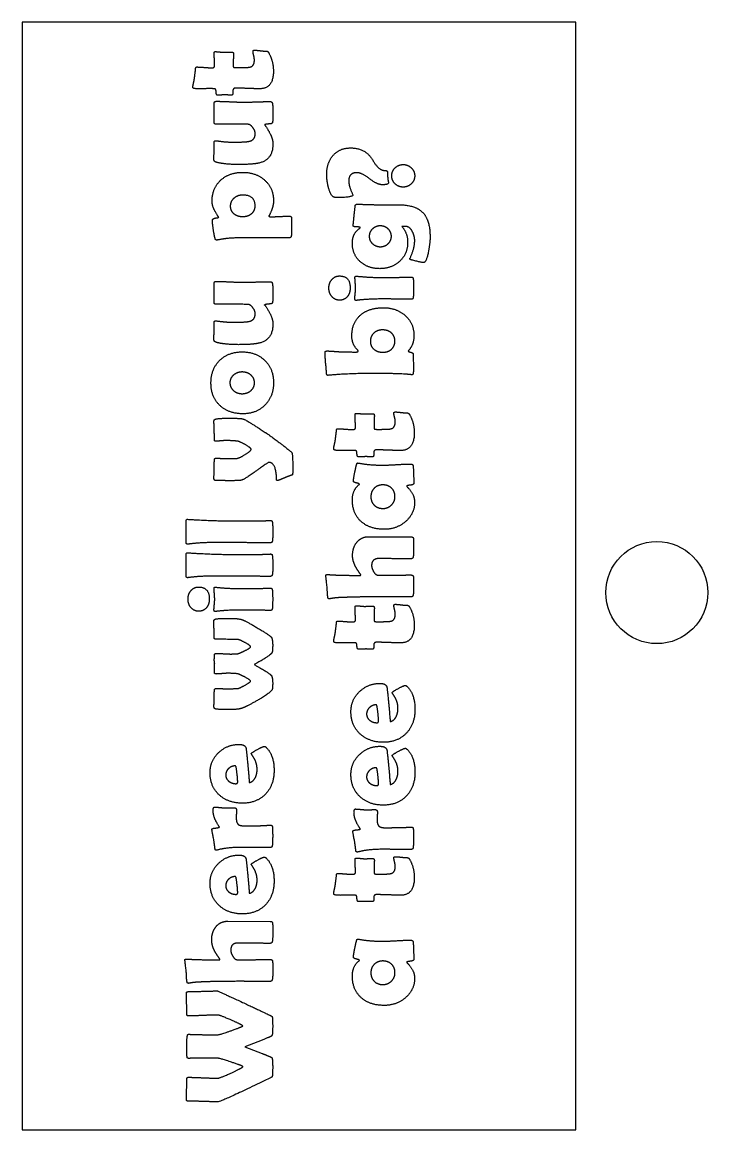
# Model space of a CAD drawing. Header units: millimetres. Extents: x 10 to 778, y 22 to 238.
# Drawn here: x 415 to 438.52, y 72 to 110 of the extents above; entities that cross this region are included whole.
import ezdxf

# ---------------------------------------------------------------- set-up
doc = ezdxf.new("R2010")
doc.units = ezdxf.units.MM
doc.layers.get('0').update_dxf_attribs({"linetype": 'CONTINUOUS'})

msp = doc.modelspace()

# ---------------------------------------------------------------- linework, layer by layer
for p, q in [((422.243, 108.63), (422.243, 108.472)), ((424.24, 103.275), (424.242, 102.847)), ((428.165, 102.989), (428.025, 102.989)), ((424.154, 102.596), (422.535, 102.601)), ((425.506, 97.885), (425.483, 97.883)), ((427.076, 96.22), (427.076, 96.062)), ((420.629, 92.146), (420.629, 92.896)), ((420.673, 92.945), (420.711, 92.943)), ((426.891, 92.348), (428.342, 92.343)), ((420.629, 90.996), (420.629, 91.746)), ((420.673, 91.795), (420.711, 91.793)), ((427.211, 91.027), (427.73, 91.027)), ((427.076, 89.621), (427.076, 89.463)), ((421.594, 88.011), (421.594, 88.065)), ((421.594, 87.996), (421.594, 88.011)), ((421.596, 87.92), (421.594, 88.006)), ((427.076, 80.964), (427.076, 80.806)), ((422.058, 79.158), (423.509, 79.153)), ((422.378, 77.837), (422.897, 77.837)), ((421.577, 75.258), (421.684, 75.258)), ((423.229, 75.081), (422.645, 74.852)), ((422.645, 74.852), (423.235, 74.619))]:
    msp.add_line(p, q)
msp.add_lwpolyline([(434, 72), (434, 110), (415, 110), (415, 72)], close=True)
msp.add_circle((436.775, 90.43), 1.75)
for points in [[(421.589, 108.943), (421.589, 108.989), (421.621, 108.989)], [(421.596, 108.718), (421.589, 108.868), (421.589, 108.943)], [(421.602, 108.495), (421.602, 108.569), (421.596, 108.718)], [(421.621, 108.989), (421.669, 108.989), (421.766, 108.979)], [(421.766, 108.979), (421.863, 108.968), (421.911, 108.968)], [(421.911, 108.968), (421.961, 108.968), (422.058, 108.971)], [(422.058, 108.971), (422.155, 108.973), (422.205, 108.973)], [(422.205, 108.973), (422.249, 108.973), (422.249, 108.912)], [(422.246, 108.771), (422.243, 108.672), (422.243, 108.63)], [(422.249, 108.912), (422.249, 108.87), (422.246, 108.771)], [(422.878, 108.483), (422.968, 108.54), (422.968, 108.706)], [(422.92, 108.994), (422.92, 109.038), (422.966, 109.038)], [(422.944, 108.856), (422.92, 108.954), (422.92, 108.994)], [(422.968, 108.706), (422.968, 108.758), (422.944, 108.856)], [(422.966, 109.038), (423.029, 109.038), (423.158, 109.022)], [(423.158, 109.022), (423.286, 109.006), (423.346, 109.006)], [(423.346, 109.006), (423.406, 109.006), (423.423, 108.994)], [(423.423, 108.994), (423.439, 108.981), (423.471, 108.924)], [(423.471, 108.924), (423.62, 108.653), (423.62, 108.323)], [(420.912, 108.085), (420.927, 108.193), (420.952, 108.409)], [(420.952, 108.409), (420.957, 108.462), (420.988, 108.462)], [(420.988, 108.462), (421.072, 108.462), (421.242, 108.448)], [(421.242, 108.448), (421.413, 108.434), (421.499, 108.434)], [(421.499, 108.434), (421.602, 108.434), (421.602, 108.495)], [(422.243, 108.472), (422.243, 108.441), (422.336, 108.441)], [(422.336, 108.441), (422.386, 108.441), (422.485, 108.441)], [(422.485, 108.441), (422.586, 108.443), (422.634, 108.443)], [(422.634, 108.443), (422.811, 108.443), (422.878, 108.483)], [(423.62, 108.323), (423.62, 107.715), (423.156, 107.715)], [(420.881, 107.919), (420.908, 108.039), (420.912, 108.085)], [(420.856, 107.758), (420.856, 107.814), (420.881, 107.919)], [(421.1, 107.711), (420.856, 107.711), (420.856, 107.758)], [(421.358, 107.72), (421.087, 107.711), (421.1, 107.711)], [(421.61, 107.711), (421.53, 107.724), (421.358, 107.72)], [(421.652, 107.629), (421.65, 107.705), (421.61, 107.711)], [(421.699, 107.495), (421.657, 107.495), (421.652, 107.629)], [(422.231, 107.575), (422.231, 107.495), (422.174, 107.495)], [(422.321, 107.737), (422.228, 107.737), (422.228, 107.629)], [(422.228, 107.629), (422.228, 107.621), (422.228, 107.602)], [(422.228, 107.602), (422.231, 107.583), (422.231, 107.575)], [(422.738, 107.726), (422.46, 107.737), (422.321, 107.737)], [(423.156, 107.715), (423.017, 107.715), (422.738, 107.726)], [(421.587, 106.897), (421.589, 107.104), (421.589, 107.207)], [(421.589, 107.207), (421.589, 107.27), (421.621, 107.28)], [(421.621, 107.28), (421.638, 107.285), (421.671, 107.285)], [(421.671, 107.285), (421.827, 107.285), (422.138, 107.27)], [(421.833, 107.5), (421.743, 107.495), (421.699, 107.495)], [(421.968, 107.505), (421.924, 107.505), (421.833, 107.5)], [(422.071, 107.5), (422.001, 107.505), (421.968, 107.505)], [(422.174, 107.495), (422.14, 107.495), (422.071, 107.5)], [(422.138, 107.27), (422.449, 107.255), (422.605, 107.255)], [(422.605, 107.255), (422.756, 107.255), (423.059, 107.266)], [(423.059, 107.266), (423.362, 107.276), (423.511, 107.276)], [(423.511, 107.276), (423.568, 107.276), (423.582, 107.224)], [(423.582, 107.224), (423.603, 107.144), (423.603, 106.885)], [(421.585, 106.587), (421.585, 106.69), (421.587, 106.897)], [(423.603, 106.885), (423.603, 106.656), (423.591, 106.566)], [(421.606, 106.511), (421.585, 106.523), (421.585, 106.587)], [(421.688, 106.5), (421.619, 106.5), (421.606, 106.511)], [(422.744, 106.496), (422.666, 106.5), (421.688, 106.5)], [(422.914, 106.384), (422.832, 106.492), (422.744, 106.496)], [(423.414, 106.502), (423.317, 106.492), (423.317, 106.473)], [(423.317, 106.473), (423.317, 106.502), (423.46, 106.261)], [(423.54, 106.515), (423.477, 106.509), (423.414, 106.502)], [(423.591, 106.566), (423.584, 106.526), (423.54, 106.515)], [(422.765, 105.907), (422.996, 105.945), (422.996, 106.183)], [(422.996, 106.183), (422.996, 106.275), (422.914, 106.384)], [(423.46, 106.261), (423.603, 106.019), (423.603, 105.821)], [(421.583, 105.573), (421.585, 105.771), (421.585, 105.868)], [(421.585, 105.868), (421.585, 105.933), (421.64, 105.933)], [(421.64, 105.933), (421.655, 105.933), (421.684, 105.929)], [(421.684, 105.929), (421.97, 105.884), (422.264, 105.884)], [(422.264, 105.884), (422.63, 105.884), (422.765, 105.907)], [(423.603, 105.821), (423.603, 105.264), (423.101, 105.161)], [(425.662, 105.42), (425.886, 105.685), (426.263, 105.685)], [(426.263, 105.685), (426.786, 105.685), (427.03, 105.262)], [(421.581, 105.279), (421.581, 105.376), (421.583, 105.573)], [(421.667, 105.193), (421.581, 105.216), (421.581, 105.279)], [(425.449, 104.789), (425.449, 105.17), (425.662, 105.42)], [(427.03, 105.262), (427.211, 104.945), (427.396, 104.917)], [(422.424, 105.115), (421.945, 105.115), (421.667, 105.193)], [(423.101, 105.161), (422.868, 105.115), (422.424, 105.115)], [(427.396, 104.917), (427.444, 104.911), (427.493, 104.907)], [(427.493, 104.907), (427.537, 104.892), (427.537, 104.831)], [(427.68, 104.728), (427.68, 104.89), (427.794, 105.002)], [(427.794, 105.002), (427.909, 105.115), (428.071, 105.115)], [(428.071, 105.115), (428.233, 105.115), (428.35, 105.002)], [(428.35, 105.002), (428.468, 104.89), (428.468, 104.728)], [(421.516, 103.854), (421.516, 104.31), (421.816, 104.583)], [(421.816, 104.583), (422.107, 104.848), (422.571, 104.848)], [(422.571, 104.848), (423.021, 104.848), (423.317, 104.583)], [(423.317, 104.583), (423.624, 104.31), (423.624, 103.866)], [(425.506, 104.339), (425.449, 104.573), (425.449, 104.789)], [(426.477, 104.835), (426.206, 104.835), (426.206, 104.547)], [(426.206, 104.547), (426.206, 104.364), (426.349, 104.072)], [(426.92, 104.628), (426.656, 104.835), (426.477, 104.835)], [(427.362, 104.421), (427.184, 104.421), (426.92, 104.628)], [(427.537, 104.831), (427.537, 104.619), (427.562, 104.526)], [(427.562, 104.526), (427.568, 104.507), (427.568, 104.497)], [(427.794, 104.454), (427.68, 104.566), (427.68, 104.728)], [(428.468, 104.728), (428.468, 104.566), (428.35, 104.454)], [(425.725, 103.988), (425.584, 104.018), (425.506, 104.339)], [(427.568, 104.497), (427.568, 104.421), (427.362, 104.421)], [(428.071, 104.341), (427.909, 104.341), (427.794, 104.454)], [(428.35, 104.454), (428.233, 104.341), (428.071, 104.341)], [(421.63, 103.489), (421.516, 103.69), (421.516, 103.854)], [(422.273, 103.965), (422.14, 103.854), (422.14, 103.69)], [(422.567, 104.068), (422.399, 104.068), (422.273, 103.965)], [(422.992, 103.698), (422.992, 104.068), (422.567, 104.068)], [(423.624, 103.866), (423.624, 103.704), (423.545, 103.519)], [(425.813, 103.982), (425.754, 103.982), (425.725, 103.988)], [(426.349, 104.072), (426.349, 103.982), (425.813, 103.982)], [(426.431, 103.717), (426.444, 103.753), (426.486, 103.753)], [(426.486, 103.753), (426.631, 103.753), (426.919, 103.743)], [(426.919, 103.743), (427.207, 103.734), (427.352, 103.734)], [(421.745, 103.309), (421.745, 103.288), (421.63, 103.489)], [(422.14, 103.69), (422.14, 103.521), (422.273, 103.42)], [(422.273, 103.42), (422.392, 103.332), (422.567, 103.332)], [(422.567, 103.332), (422.746, 103.332), (422.863, 103.425)], [(422.863, 103.425), (422.992, 103.523), (422.992, 103.698)], [(423.545, 103.519), (423.465, 103.334), (423.465, 103.351)], [(426.357, 103.011), (426.357, 103.044), (426.392, 103.374)], [(426.392, 103.374), (426.427, 103.704), (426.431, 103.717)], [(427.352, 103.734), (427.438, 103.734), (427.61, 103.736)], [(427.61, 103.736), (427.783, 103.738), (427.869, 103.738)], [(427.869, 103.738), (428.468, 103.738), (428.729, 103.486)], [(428.729, 103.486), (428.996, 103.225), (428.996, 102.619)], [(421.528, 103.187), (421.528, 103.269), (421.637, 103.281)], [(421.564, 102.861), (421.528, 103.086), (421.528, 103.187)], [(421.637, 103.281), (421.745, 103.292), (421.745, 103.309)], [(423.465, 103.351), (423.465, 103.324), (423.528, 103.324)], [(423.528, 103.324), (423.635, 103.324), (423.85, 103.334)], [(423.85, 103.334), (424.066, 103.345), (424.173, 103.345)], [(424.173, 103.345), (424.24, 103.345), (424.24, 103.275)], [(426.526, 102.973), (426.357, 102.973), (426.357, 103.011)], [(427.287, 103.011), (427.133, 103.011), (427.021, 102.909)], [(427.554, 102.909), (427.44, 103.011), (427.287, 103.011)], [(428.025, 102.989), (428.226, 102.775), (428.226, 102.439)], [(428.392, 102.809), (428.302, 102.989), (428.165, 102.989)], [(421.631, 102.548), (421.6, 102.63), (421.564, 102.861)], [(422.535, 102.601), (422.046, 102.601), (421.709, 102.527)], [(424.232, 102.659), (424.217, 102.596), (424.154, 102.596)], [(424.242, 102.847), (424.242, 102.701), (424.232, 102.659)], [(426.328, 102.422), (426.328, 102.739), (426.555, 102.908)], [(426.601, 102.954), (426.601, 102.973), (426.526, 102.973)], [(426.555, 102.908), (426.601, 102.941), (426.601, 102.954)], [(427.021, 102.909), (426.908, 102.807), (426.908, 102.653)], [(426.908, 102.653), (426.908, 102.5), (427.023, 102.398)], [(427.667, 102.653), (427.667, 102.807), (427.554, 102.909)], [(427.556, 102.4), (427.667, 102.504), (427.667, 102.653)], [(428.468, 102.508), (428.468, 102.659), (428.392, 102.809)], [(428.996, 102.619), (428.996, 102.443), (428.939, 102.138)], [(421.673, 102.523), (421.642, 102.523), (421.631, 102.548)], [(421.709, 102.527), (421.688, 102.523), (421.673, 102.523)], [(426.603, 101.779), (426.328, 102.025), (426.328, 102.422)], [(427.023, 102.398), (427.137, 102.296), (427.291, 102.296)], [(427.291, 102.296), (427.444, 102.296), (427.556, 102.4)], [(428.226, 102.439), (428.226, 102.043), (427.943, 101.789)], [(428.308, 101.909), (428.468, 102.233), (428.468, 102.508)], [(428.3, 101.886), (428.302, 101.896), (428.308, 101.909)], [(428.359, 101.84), (428.3, 101.854), (428.3, 101.886)], [(428.939, 102.138), (428.868, 101.749), (428.771, 101.749)], [(427.27, 101.543), (426.868, 101.543), (426.603, 101.779)], [(427.943, 101.789), (427.669, 101.543), (427.27, 101.543)], [(428.771, 101.749), (428.731, 101.749), (428.359, 101.84)], [(421.589, 101.028), (421.589, 101.091), (421.621, 101.102)], [(421.621, 101.102), (421.638, 101.106), (421.671, 101.106)], [(421.671, 101.106), (421.827, 101.106), (422.138, 101.091)], [(422.138, 101.091), (422.449, 101.076), (422.605, 101.076)], [(422.605, 101.076), (422.756, 101.076), (423.059, 101.087)], [(423.059, 101.087), (423.362, 101.097), (423.511, 101.097)], [(423.511, 101.097), (423.568, 101.097), (423.582, 101.045)], [(425.523, 100.881), (425.523, 101.045), (425.622, 101.165)], [(425.622, 101.165), (425.727, 101.293), (425.889, 101.293)], [(425.889, 101.293), (426.254, 101.293), (426.254, 100.881)], [(426.418, 101.238), (426.418, 101.289), (426.46, 101.289)], [(426.429, 101.055), (426.418, 101.177), (426.418, 101.238)], [(426.46, 101.289), (426.469, 101.289), (426.5, 101.285)], [(426.5, 101.285), (426.91, 101.238), (427.451, 101.238)], [(427.451, 101.238), (427.604, 101.238), (427.908, 101.245)], [(427.908, 101.245), (428.212, 101.251), (428.363, 101.251)], [(428.363, 101.251), (428.407, 101.251), (428.416, 101.198)], [(428.416, 101.198), (428.428, 101.127), (428.428, 100.877)], [(421.585, 100.408), (421.585, 100.511), (421.587, 100.718)], [(421.587, 100.718), (421.589, 100.925), (421.589, 101.028)], [(423.582, 101.045), (423.603, 100.965), (423.603, 100.706)], [(423.603, 100.706), (423.603, 100.477), (423.591, 100.387)], [(425.619, 100.593), (425.523, 100.713), (425.523, 100.881)], [(426.254, 100.881), (426.254, 100.704), (426.162, 100.589)], [(426.427, 100.691), (426.439, 100.811), (426.439, 100.872)], [(426.439, 100.872), (426.439, 100.933), (426.429, 101.055)], [(428.428, 100.877), (428.428, 100.624), (428.416, 100.553)], [(421.606, 100.332), (421.585, 100.345), (421.585, 100.408)], [(421.688, 100.322), (421.619, 100.322), (421.606, 100.332)], [(422.744, 100.317), (422.666, 100.322), (421.688, 100.322)], [(423.414, 100.324), (423.317, 100.313), (423.317, 100.294)], [(423.54, 100.336), (423.477, 100.33), (423.414, 100.324)], [(423.591, 100.387), (423.584, 100.347), (423.54, 100.336)], [(425.889, 100.463), (425.725, 100.463), (425.619, 100.593)], [(426.162, 100.589), (426.061, 100.463), (425.889, 100.463)], [(426.414, 100.511), (426.414, 100.57), (426.427, 100.691)], [(426.456, 100.454), (426.414, 100.454), (426.414, 100.511)], [(426.5, 100.458), (426.467, 100.454), (426.456, 100.454)], [(427.451, 100.505), (426.854, 100.505), (426.5, 100.458)], [(427.889, 100.498), (427.598, 100.505), (427.451, 100.505)], [(428.325, 100.492), (428.18, 100.492), (427.889, 100.498)], [(428.388, 100.496), (428.38, 100.492), (428.325, 100.492)], [(428.416, 100.553), (428.407, 100.507), (428.388, 100.496)], [(422.914, 100.205), (422.832, 100.313), (422.744, 100.317)], [(422.765, 99.729), (422.996, 99.767), (422.996, 100.004)], [(422.996, 100.004), (422.996, 100.097), (422.914, 100.205)], [(423.317, 100.294), (423.317, 100.324), (423.46, 100.082)], [(423.46, 100.082), (423.603, 99.84), (423.603, 99.643)], [(426.311, 99.245), (426.311, 99.706), (426.624, 99.964)], [(426.624, 99.964), (426.915, 100.204), (427.388, 100.204)], [(427.388, 100.204), (427.829, 100.204), (428.125, 99.952)], [(428.125, 99.952), (428.441, 99.683), (428.441, 99.249)], [(421.583, 99.395), (421.585, 99.592), (421.585, 99.689)], [(421.585, 99.689), (421.585, 99.754), (421.64, 99.754)], [(421.64, 99.754), (421.655, 99.754), (421.684, 99.75)], [(421.684, 99.75), (421.97, 99.706), (422.264, 99.706)], [(422.264, 99.706), (422.63, 99.706), (422.765, 99.729)], [(423.603, 99.643), (423.603, 99.085), (423.101, 98.982)], [(421.581, 99.1), (421.581, 99.197), (421.583, 99.395)], [(426.513, 98.749), (426.311, 98.938), (426.311, 99.245)], [(427.069, 99.336), (426.948, 99.228), (426.948, 99.056)], [(427.364, 99.443), (427.19, 99.443), (427.069, 99.336)], [(427.663, 99.344), (427.547, 99.443), (427.364, 99.443)], [(427.787, 99.06), (427.787, 99.239), (427.663, 99.344)], [(428.441, 99.249), (428.441, 98.934), (428.26, 98.741)], [(421.667, 99.014), (421.581, 99.037), (421.581, 99.1)], [(422.424, 98.936), (421.945, 98.936), (421.667, 99.014)], [(423.101, 98.982), (422.868, 98.936), (422.424, 98.936)], [(426.948, 99.056), (426.948, 98.879), (427.069, 98.778)], [(427.667, 98.774), (427.787, 98.879), (427.787, 99.06)], [(421.775, 98.394), (422.073, 98.688), (422.548, 98.688)], [(422.548, 98.688), (423.027, 98.688), (423.326, 98.395)], [(425.392, 98.68), (425.392, 98.72), (425.462, 98.72)], [(425.413, 98.314), (425.392, 98.539), (425.392, 98.68)], [(425.462, 98.72), (425.544, 98.72), (425.678, 98.709)], [(425.678, 98.709), (425.844, 98.697), (425.897, 98.694)], [(425.897, 98.694), (426.105, 98.684), (426.465, 98.684)], [(426.465, 98.684), (426.53, 98.684), (426.53, 98.718)], [(426.53, 98.718), (426.53, 98.734), (426.513, 98.749)], [(427.069, 98.778), (427.19, 98.676), (427.369, 98.676)], [(427.369, 98.676), (427.554, 98.676), (427.667, 98.774)], [(428.26, 98.741), (428.247, 98.726), (428.247, 98.715)], [(428.247, 98.715), (428.247, 98.694), (428.325, 98.677)], [(428.325, 98.677), (428.403, 98.659), (428.411, 98.633)], [(428.411, 98.633), (428.422, 98.598), (428.422, 98.034)], [(421.478, 97.624), (421.478, 98.1), (421.775, 98.394)], [(423.326, 98.395), (423.624, 98.102), (423.624, 97.624)], [(425.445, 97.948), (425.443, 97.994), (425.413, 98.314)], [(422.255, 97.896), (422.128, 97.793), (422.128, 97.629)], [(422.548, 97.999), (422.382, 97.999), (422.255, 97.896)], [(422.84, 97.9), (422.718, 97.999), (422.548, 97.999)], [(422.971, 97.629), (422.971, 97.793), (422.84, 97.9)], [(425.483, 97.883), (425.449, 97.883), (425.445, 97.948)], [(427.068, 97.948), (426.17, 97.948), (425.506, 97.885)], [(428.342, 97.906), (428.008, 97.948), (427.068, 97.948)], [(428.374, 97.902), (428.367, 97.902), (428.342, 97.906)], [(428.422, 98.034), (428.422, 97.902), (428.374, 97.902)], [(421.782, 96.851), (421.478, 97.137), (421.478, 97.624)], [(422.128, 97.629), (422.128, 97.463), (422.258, 97.355)], [(422.258, 97.355), (422.38, 97.254), (422.548, 97.254)], [(422.548, 97.254), (422.718, 97.254), (422.84, 97.355)], [(422.84, 97.355), (422.971, 97.463), (422.971, 97.629)], [(423.624, 97.624), (423.624, 97.162), (423.33, 96.863)], [(422.573, 96.565), (422.085, 96.565), (421.782, 96.851)], [(423.33, 96.863), (423.036, 96.565), (422.573, 96.565)], [(426.423, 96.533), (426.423, 96.58), (426.454, 96.58)], [(426.429, 96.308), (426.423, 96.458), (426.423, 96.533)], [(426.454, 96.58), (426.502, 96.58), (426.599, 96.569)], [(426.599, 96.569), (426.696, 96.559), (426.744, 96.559)], [(426.744, 96.559), (426.795, 96.559), (426.891, 96.561)], [(426.891, 96.561), (426.988, 96.563), (427.039, 96.563)], [(427.039, 96.563), (427.083, 96.563), (427.083, 96.502)], [(427.753, 96.584), (427.753, 96.628), (427.8, 96.628)], [(427.778, 96.446), (427.753, 96.544), (427.753, 96.584)], [(427.8, 96.628), (427.863, 96.628), (427.991, 96.612)], [(427.991, 96.612), (428.119, 96.596), (428.179, 96.596)], [(428.179, 96.596), (428.239, 96.596), (428.256, 96.584)], [(428.256, 96.584), (428.273, 96.571), (428.304, 96.514)], [(421.581, 96.31), (421.581, 96.365), (421.636, 96.384)], [(421.589, 95.99), (421.581, 96.203), (421.581, 96.31)], [(421.636, 96.384), (421.732, 96.413), (422.083, 96.413)], [(422.083, 96.413), (422.491, 96.413), (422.58, 96.388)], [(422.58, 96.388), (422.685, 96.357), (423.341, 95.928)], [(426.435, 96.085), (426.435, 96.159), (426.429, 96.308)], [(427.08, 96.361), (427.076, 96.262), (427.076, 96.22)], [(427.083, 96.502), (427.083, 96.46), (427.08, 96.361)], [(427.711, 96.073), (427.802, 96.13), (427.802, 96.296)], [(427.802, 96.296), (427.802, 96.348), (427.778, 96.446)], [(428.304, 96.514), (428.453, 96.243), (428.453, 95.913)], [(421.598, 95.669), (421.598, 95.776), (421.589, 95.99)], [(423.341, 95.928), (423.444, 95.861), (423.818, 95.581)], [(425.746, 95.676), (425.76, 95.783), (425.786, 95.999)], [(425.786, 95.999), (425.79, 96.052), (425.821, 96.052)], [(425.821, 96.052), (425.905, 96.052), (426.076, 96.038)], [(426.076, 96.038), (426.246, 96.025), (426.332, 96.025)], [(426.332, 96.025), (426.435, 96.025), (426.435, 96.085)], [(427.076, 96.062), (427.076, 96.031), (427.169, 96.031)], [(427.169, 96.031), (427.219, 96.031), (427.318, 96.031)], [(427.318, 96.031), (427.419, 96.033), (427.467, 96.033)], [(427.467, 96.033), (427.644, 96.033), (427.711, 96.073)], [(428.453, 95.913), (428.453, 95.306), (427.989, 95.306)], [(421.638, 95.625), (421.598, 95.625), (421.598, 95.669)], [(421.812, 95.636), (421.697, 95.625), (421.638, 95.625)], [(421.985, 95.646), (421.928, 95.646), (421.812, 95.636)], [(422.386, 95.625), (422.201, 95.646), (421.985, 95.646)], [(422.649, 95.509), (422.453, 95.617), (422.386, 95.625)], [(422.855, 95.345), (422.855, 95.394), (422.649, 95.509)], [(423.818, 95.581), (424.23, 95.272), (424.253, 95.23)], [(425.689, 95.348), (425.689, 95.404), (425.714, 95.509)], [(425.714, 95.509), (425.741, 95.629), (425.746, 95.676)], [(421.594, 94.996), (421.594, 95.041), (421.659, 95.041)], [(421.659, 95.041), (421.718, 95.041), (421.836, 95.034)], [(421.836, 95.034), (421.955, 95.028), (422.014, 95.028)], [(422.014, 95.028), (422.279, 95.028), (422.374, 95.036)], [(422.374, 95.036), (422.447, 95.043), (422.647, 95.163)], [(422.647, 95.163), (422.855, 95.289), (422.855, 95.345)], [(424.253, 95.23), (424.285, 95.179), (424.285, 94.584)], [(425.933, 95.301), (425.689, 95.301), (425.689, 95.348)], [(426.191, 95.31), (425.92, 95.301), (425.933, 95.301)], [(426.444, 95.301), (426.364, 95.314), (426.191, 95.31)], [(426.486, 95.219), (426.484, 95.295), (426.444, 95.301)], [(426.532, 95.085), (426.49, 95.085), (426.486, 95.219)], [(426.666, 95.09), (426.576, 95.085), (426.532, 95.085)], [(426.801, 95.095), (426.757, 95.095), (426.666, 95.09)], [(426.904, 95.09), (426.835, 95.095), (426.801, 95.095)], [(427.007, 95.085), (426.973, 95.085), (426.904, 95.09)], [(427.064, 95.165), (427.064, 95.085), (427.007, 95.085)], [(427.154, 95.327), (427.062, 95.327), (427.062, 95.219)], [(427.062, 95.219), (427.062, 95.211), (427.062, 95.192)], [(427.062, 95.192), (427.064, 95.173), (427.064, 95.165)], [(427.571, 95.316), (427.293, 95.327), (427.154, 95.327)], [(427.989, 95.306), (427.85, 95.306), (427.571, 95.316)], [(421.581, 94.347), (421.581, 94.454), (421.587, 94.672)], [(421.587, 94.672), (421.594, 94.889), (421.594, 94.996)], [(423.458, 94.898), (423.435, 94.898), (423.04, 94.612)], [(423.725, 94.313), (423.725, 94.898), (423.458, 94.898)], [(426.41, 94.547), (426.452, 94.755), (426.481, 94.845)], [(426.481, 94.845), (426.494, 94.877), (426.515, 94.877)], [(426.515, 94.877), (426.523, 94.877), (426.559, 94.87)], [(426.559, 94.87), (426.94, 94.803), (427.364, 94.803)], [(427.364, 94.803), (427.526, 94.803), (427.846, 94.822)], [(427.846, 94.822), (428.165, 94.841), (428.325, 94.841)], [(428.325, 94.841), (428.409, 94.841), (428.416, 94.767)], [(428.416, 94.767), (428.434, 94.507), (428.434, 94.17)], [(421.636, 94.278), (421.581, 94.278), (421.581, 94.347)], [(421.864, 94.273), (421.711, 94.278), (421.636, 94.278)], [(422.092, 94.269), (422.016, 94.269), (421.864, 94.273)], [(422.527, 94.286), (422.466, 94.269), (422.092, 94.269)], [(423.04, 94.612), (422.634, 94.315), (422.527, 94.286)], [(423.765, 94.278), (423.725, 94.278), (423.725, 94.313)], [(423.91, 94.326), (423.801, 94.278), (423.765, 94.278)], [(424.06, 94.393), (423.986, 94.359), (423.91, 94.326)], [(424.263, 94.463), (424.177, 94.435), (424.06, 94.393)], [(424.285, 94.584), (424.285, 94.494), (424.263, 94.463)], [(426.366, 94.25), (426.366, 94.328), (426.41, 94.547)], [(426.468, 94.192), (426.366, 94.217), (426.366, 94.25)], [(426.328, 93.613), (426.328, 93.943), (426.559, 94.135)], [(426.57, 94.149), (426.57, 94.168), (426.468, 94.192)], [(426.559, 94.135), (426.57, 94.143), (426.57, 94.149)], [(427.082, 94.014), (426.965, 93.901), (426.965, 93.72)], [(427.377, 94.126), (427.198, 94.126), (427.082, 94.014)], [(427.674, 94.013), (427.558, 94.126), (427.377, 94.126)], [(427.791, 93.72), (427.791, 93.899), (427.674, 94.013)], [(428.314, 94.117), (428.193, 94.103), (428.191, 94.084)], [(428.191, 94.084), (428.199, 94.067), (428.226, 94.04)], [(428.226, 94.04), (428.464, 93.804), (428.464, 93.535)], [(428.434, 94.17), (428.434, 94.13), (428.314, 94.117)], [(426.635, 92.865), (426.328, 93.138), (426.328, 93.613)], [(426.965, 93.72), (426.965, 93.54), (427.081, 93.428)], [(427.669, 93.434), (427.791, 93.552), (427.791, 93.72)], [(428.464, 93.535), (428.464, 93.125), (428.14, 92.856)], [(427.081, 93.428), (427.196, 93.317), (427.377, 93.317)], [(427.377, 93.317), (427.547, 93.317), (427.669, 93.434)], [(420.629, 92.896), (420.629, 92.949), (420.673, 92.945)], [(420.711, 92.943), (421.619, 92.888), (422.317, 92.888)], [(422.317, 92.888), (422.891, 92.888), (423.198, 92.892)], [(423.198, 92.892), (423.246, 92.892), (423.364, 92.898)], [(423.364, 92.898), (423.471, 92.905), (423.53, 92.905)], [(423.53, 92.905), (423.574, 92.905), (423.582, 92.852)], [(423.582, 92.852), (423.599, 92.758), (423.599, 92.512)], [(427.417, 92.602), (426.931, 92.602), (426.635, 92.865)], [(428.14, 92.856), (427.837, 92.602), (427.417, 92.602)], [(423.599, 92.512), (423.599, 92.259), (423.582, 92.19)], [(426.477, 92.152), (426.629, 92.348), (426.891, 92.348)], [(428.342, 92.343), (428.416, 92.343), (428.424, 92.285)], [(420.675, 92.091), (420.629, 92.091), (420.629, 92.146)], [(420.711, 92.095), (420.687, 92.091), (420.675, 92.091)], [(421.512, 92.148), (421.047, 92.142), (420.711, 92.095)], [(422.317, 92.146), (421.434, 92.146), (421.512, 92.148)], [(422.875, 92.142), (422.502, 92.146), (422.317, 92.146)], [(423.435, 92.137), (423.248, 92.137), (422.875, 92.142)], [(423.526, 92.137), (423.519, 92.137), (423.435, 92.137)], [(423.582, 92.19), (423.572, 92.144), (423.526, 92.137)], [(426.336, 91.702), (426.336, 91.971), (426.477, 92.152)], [(428.432, 91.978), (428.432, 91.746), (428.416, 91.656)], [(428.424, 92.285), (428.432, 92.217), (428.432, 91.978)], [(420.629, 91.746), (420.629, 91.799), (420.673, 91.795)], [(420.711, 91.793), (421.619, 91.738), (422.317, 91.738)], [(422.317, 91.738), (422.891, 91.738), (423.198, 91.742)], [(423.198, 91.742), (423.246, 91.742), (423.364, 91.748)], [(423.364, 91.748), (423.471, 91.755), (423.53, 91.755)], [(423.53, 91.755), (423.574, 91.755), (423.582, 91.702)], [(423.582, 91.702), (423.599, 91.608), (423.599, 91.362)], [(426.41, 91.381), (426.336, 91.547), (426.336, 91.702)], [(427.236, 91.599), (426.99, 91.599), (426.99, 91.349)], [(427.781, 91.593), (427.417, 91.599), (427.236, 91.599)], [(428.325, 91.587), (428.144, 91.587), (427.781, 91.593)], [(428.416, 91.656), (428.403, 91.587), (428.325, 91.587)], [(423.599, 91.362), (423.599, 91.109), (423.582, 91.04)], [(426.547, 91.147), (426.46, 91.269), (426.41, 91.381)], [(426.99, 91.349), (426.99, 91.265), (427.057, 91.151)], [(420.675, 90.941), (420.629, 90.941), (420.629, 90.996)], [(420.711, 90.945), (420.687, 90.941), (420.675, 90.941)], [(421.512, 90.998), (421.047, 90.992), (420.711, 90.945)], [(422.317, 90.996), (421.434, 90.996), (421.512, 90.998)], [(422.875, 90.992), (422.502, 90.996), (422.317, 90.996)], [(423.435, 90.987), (423.248, 90.987), (422.875, 90.992)], [(423.526, 90.987), (423.519, 90.987), (423.435, 90.987)], [(423.582, 91.04), (423.572, 90.994), (423.526, 90.987)], [(425.418, 91.015), (425.418, 91.048), (425.462, 91.048)], [(425.462, 90.634), (425.418, 91.015), (425.418, 91.015)], [(425.462, 91.048), (425.529, 91.048), (425.645, 91.04)], [(425.645, 91.04), (425.779, 91.032), (425.828, 91.032)], [(425.828, 91.032), (426.303, 91.019), (426.578, 91.019)], [(426.62, 91.04), (426.62, 91.044), (426.547, 91.147)], [(426.578, 91.019), (426.62, 91.019), (426.62, 91.04)], [(427.057, 91.151), (427.131, 91.027), (427.211, 91.027)], [(427.73, 91.027), (427.831, 91.027), (428.034, 91.032)], [(428.034, 91.032), (428.237, 91.036), (428.338, 91.036)], [(428.338, 91.036), (428.416, 91.036), (428.424, 90.971)], [(428.424, 90.971), (428.432, 90.905), (428.432, 90.605)], [(420.69, 90.21), (420.69, 90.374), (420.788, 90.493)], [(420.788, 90.493), (420.893, 90.622), (421.055, 90.622)], [(421.055, 90.622), (421.421, 90.622), (421.421, 90.21)], [(421.585, 90.567), (421.585, 90.617), (421.627, 90.617)], [(421.596, 90.384), (421.585, 90.506), (421.585, 90.567)], [(421.627, 90.617), (421.636, 90.617), (421.667, 90.613)], [(421.667, 90.613), (422.077, 90.567), (422.617, 90.567)], [(422.617, 90.567), (422.771, 90.567), (423.075, 90.573)], [(423.075, 90.573), (423.378, 90.58), (423.53, 90.58)], [(423.53, 90.58), (423.574, 90.58), (423.582, 90.527)], [(423.582, 90.527), (423.595, 90.456), (423.595, 90.205)], [(425.472, 90.439), (425.466, 90.607), (425.462, 90.634)], [(428.432, 90.605), (428.432, 90.432), (428.416, 90.357)], [(420.786, 89.922), (420.69, 90.041), (420.69, 90.21)], [(421.421, 90.21), (421.421, 90.033), (421.329, 89.917)], [(421.594, 90.019), (421.606, 90.14), (421.606, 90.201)], [(421.606, 90.201), (421.606, 90.262), (421.596, 90.384)], [(423.595, 90.205), (423.595, 89.953), (423.582, 89.882)], [(425.495, 90.247), (425.477, 90.313), (425.472, 90.439)], [(425.537, 90.216), (425.506, 90.216), (425.495, 90.247)], [(425.577, 90.222), (425.55, 90.216), (425.537, 90.216)], [(425.891, 90.26), (425.708, 90.249), (425.577, 90.222)], [(426.206, 90.271), (426.048, 90.264), (425.891, 90.26)], [(427.343, 90.285), (426.656, 90.285), (426.206, 90.271)], [(427.843, 90.283), (427.509, 90.285), (427.343, 90.285)], [(428.342, 90.281), (428.176, 90.281), (427.843, 90.283)], [(428.416, 90.357), (428.399, 90.281), (428.342, 90.281)], [(421.055, 89.791), (420.891, 89.791), (420.786, 89.922)], [(421.329, 89.917), (421.228, 89.791), (421.055, 89.791)], [(421.581, 89.84), (421.581, 89.898), (421.594, 90.019)], [(421.623, 89.783), (421.581, 89.783), (421.581, 89.84)], [(421.667, 89.787), (421.634, 89.783), (421.623, 89.783)], [(422.617, 89.833), (422.02, 89.833), (421.667, 89.787)], [(423.056, 89.827), (422.765, 89.833), (422.617, 89.833)], [(423.492, 89.821), (423.347, 89.821), (423.056, 89.827)], [(423.555, 89.825), (423.547, 89.821), (423.492, 89.821)], [(423.582, 89.882), (423.574, 89.835), (423.555, 89.825)], [(426.423, 89.934), (426.423, 89.98), (426.454, 89.98)], [(426.429, 89.709), (426.423, 89.858), (426.423, 89.934)], [(426.435, 89.486), (426.435, 89.56), (426.429, 89.709)], [(426.454, 89.98), (426.502, 89.98), (426.599, 89.97)], [(426.599, 89.97), (426.696, 89.959), (426.744, 89.959)], [(426.744, 89.959), (426.795, 89.959), (426.891, 89.961)], [(426.891, 89.961), (426.988, 89.964), (427.039, 89.964)], [(427.039, 89.964), (427.083, 89.964), (427.083, 89.903)], [(427.08, 89.762), (427.076, 89.663), (427.076, 89.621)], [(427.083, 89.903), (427.083, 89.861), (427.08, 89.762)], [(427.711, 89.474), (427.802, 89.53), (427.802, 89.697)], [(427.753, 89.985), (427.753, 90.029), (427.8, 90.029)], [(427.778, 89.847), (427.753, 89.945), (427.753, 89.985)], [(427.802, 89.697), (427.802, 89.749), (427.778, 89.847)], [(427.8, 90.029), (427.863, 90.029), (427.991, 90.013)], [(427.991, 90.013), (428.119, 89.997), (428.179, 89.997)], [(428.179, 89.997), (428.239, 89.997), (428.256, 89.985)], [(428.256, 89.985), (428.273, 89.972), (428.304, 89.915)], [(428.304, 89.915), (428.453, 89.644), (428.453, 89.314)], [(421.577, 89.453), (421.577, 89.509), (421.636, 89.524)], [(421.583, 89.162), (421.577, 89.356), (421.577, 89.453)], [(421.636, 89.524), (421.724, 89.547), (422.111, 89.547)], [(422.111, 89.547), (422.439, 89.547), (422.567, 89.495)], [(422.567, 89.495), (422.701, 89.44), (423.067, 89.221)], [(425.746, 89.076), (425.76, 89.184), (425.786, 89.4)], [(425.786, 89.4), (425.79, 89.453), (425.821, 89.453)], [(425.821, 89.453), (425.905, 89.453), (426.076, 89.439)], [(426.076, 89.439), (426.246, 89.425), (426.332, 89.425)], [(426.332, 89.425), (426.435, 89.425), (426.435, 89.486)], [(427.076, 89.463), (427.076, 89.432), (427.169, 89.432)], [(427.169, 89.432), (427.219, 89.432), (427.318, 89.432)], [(427.318, 89.432), (427.419, 89.434), (427.467, 89.434)], [(427.467, 89.434), (427.644, 89.434), (427.711, 89.474)], [(428.453, 89.314), (428.453, 88.706), (427.989, 88.706)], [(421.589, 88.87), (421.589, 88.967), (421.583, 89.162)], [(423.067, 89.221), (423.444, 88.999), (423.534, 88.915)], [(425.714, 88.91), (425.741, 89.03), (425.746, 89.076)], [(421.663, 88.828), (421.589, 88.828), (421.589, 88.87)], [(422.407, 88.82), (422.327, 88.828), (421.663, 88.828)], [(422.647, 88.715), (422.464, 88.814), (422.407, 88.82)], [(422.838, 88.574), (422.838, 88.612), (422.647, 88.715)], [(422.649, 88.441), (422.838, 88.536), (422.838, 88.574)], [(423.534, 88.915), (423.595, 88.858), (423.595, 88.637)], [(423.595, 88.637), (423.595, 88.454), (423.582, 88.406)], [(425.689, 88.748), (425.689, 88.805), (425.714, 88.91)], [(425.933, 88.702), (425.689, 88.702), (425.689, 88.748)], [(426.191, 88.711), (425.92, 88.702), (425.933, 88.702)], [(426.444, 88.702), (426.364, 88.715), (426.191, 88.711)], [(426.486, 88.62), (426.484, 88.696), (426.444, 88.702)], [(426.532, 88.486), (426.49, 88.486), (426.486, 88.62)], [(427.064, 88.566), (427.064, 88.486), (427.007, 88.486)], [(427.154, 88.727), (427.062, 88.727), (427.062, 88.62)], [(427.062, 88.62), (427.062, 88.612), (427.062, 88.593)], [(427.062, 88.593), (427.064, 88.574), (427.064, 88.566)], [(427.571, 88.717), (427.293, 88.727), (427.154, 88.727)], [(427.989, 88.706), (427.85, 88.706), (427.571, 88.717)], [(421.594, 88.065), (421.591, 88.145), (421.598, 88.299)], [(421.598, 88.299), (421.604, 88.345), (421.663, 88.345)], [(421.663, 88.345), (421.743, 88.345), (421.906, 88.334)], [(421.906, 88.334), (422.069, 88.324), (422.149, 88.324)], [(422.149, 88.324), (422.363, 88.324), (422.42, 88.341)], [(422.42, 88.341), (422.491, 88.364), (422.649, 88.441)], [(423.54, 88.332), (423.423, 88.212), (422.962, 87.962)], [(423.582, 88.406), (423.572, 88.366), (423.54, 88.332)], [(426.666, 88.491), (426.576, 88.486), (426.532, 88.486)], [(426.801, 88.496), (426.757, 88.496), (426.666, 88.491)], [(426.904, 88.491), (426.835, 88.496), (426.801, 88.496)], [(427.007, 88.486), (426.973, 88.486), (426.904, 88.491)], [(421.593, 87.999), (421.591, 87.994), (421.594, 87.996)], [(421.594, 88.006), (421.594, 88.004), (421.593, 87.999)], [(421.598, 87.687), (421.598, 87.746), (421.596, 87.92)], [(422.962, 87.962), (423.435, 87.697), (423.54, 87.601)], [(421.663, 87.638), (421.598, 87.638), (421.598, 87.687)], [(421.849, 87.65), (421.724, 87.638), (421.663, 87.638)], [(422.037, 87.662), (421.974, 87.662), (421.849, 87.65)], [(422.417, 87.636), (422.34, 87.662), (422.037, 87.662)], [(422.651, 87.529), (422.493, 87.611), (422.417, 87.636)], [(422.838, 87.39), (422.838, 87.428), (422.651, 87.529)], [(423.54, 87.601), (423.595, 87.55), (423.595, 87.325)], [(421.587, 86.802), (421.594, 86.995), (421.594, 87.092)], [(421.594, 87.092), (421.594, 87.14), (421.663, 87.14)], [(421.663, 87.14), (421.724, 87.14), (421.849, 87.136)], [(421.849, 87.136), (421.974, 87.132), (422.035, 87.132)], [(422.035, 87.132), (422.289, 87.132), (422.411, 87.144)], [(422.411, 87.144), (422.458, 87.149), (422.648, 87.257)], [(422.648, 87.257), (422.838, 87.365), (422.838, 87.39)], [(423.582, 87.119), (423.553, 87.014), (423.126, 86.764)], [(423.595, 87.325), (423.595, 87.165), (423.582, 87.119)], [(426.28, 86.348), (426.28, 86.751), (426.574, 87.033)], [(426.574, 87.033), (426.868, 87.315), (427.274, 87.315)], [(427.274, 87.315), (427.486, 87.315), (427.516, 87.178)], [(427.516, 87.178), (427.52, 87.155), (427.562, 86.743)], [(427.692, 86.995), (427.713, 87.039), (427.907, 87.143)], [(427.907, 87.143), (428.1, 87.247), (428.153, 87.247)], [(428.153, 87.247), (428.167, 87.247), (428.201, 87.216)], [(428.201, 87.216), (428.477, 86.959), (428.477, 86.419)], [(421.581, 86.512), (421.581, 86.608), (421.587, 86.802)], [(423.126, 86.764), (422.777, 86.56), (422.567, 86.472)], [(427.562, 86.743), (427.589, 86.495), (427.627, 86.003)], [(427.793, 86.835), (427.743, 86.915), (427.692, 86.995)], [(427.894, 86.459), (427.894, 86.646), (427.793, 86.835)], [(421.636, 86.438), (421.581, 86.453), (421.581, 86.512)], [(422.111, 86.417), (421.722, 86.417), (421.636, 86.438)], [(422.567, 86.472), (422.432, 86.417), (422.111, 86.417)], [(426.599, 85.578), (426.28, 85.868), (426.28, 86.348)], [(426.917, 86.486), (426.818, 86.394), (426.818, 86.266)], [(426.818, 86.266), (426.818, 86.133), (426.929, 86.047)], [(427.146, 86.579), (427.015, 86.579), (426.917, 86.486)], [(427.179, 86.509), (427.169, 86.579), (427.146, 86.579)], [(427.228, 86.026), (427.228, 86.182), (427.179, 86.509)], [(427.835, 86.182), (427.894, 86.303), (427.894, 86.459)], [(428.477, 86.419), (428.477, 85.919), (428.184, 85.612)], [(426.929, 86.047), (427.032, 85.967), (427.171, 85.967)], [(427.171, 85.967), (427.228, 85.967), (427.228, 86.026)], [(427.627, 86.003), (427.764, 86.032), (427.835, 86.182)], [(427.392, 85.296), (426.908, 85.296), (426.599, 85.578)], [(428.184, 85.612), (427.888, 85.296), (427.392, 85.296)], [(421.741, 84.941), (422.035, 85.223), (422.441, 85.223)], [(422.441, 85.223), (422.653, 85.223), (422.683, 85.086)], [(423.074, 85.052), (423.267, 85.156), (423.32, 85.156)], [(423.32, 85.156), (423.334, 85.156), (423.368, 85.124)], [(423.368, 85.124), (423.643, 84.868), (423.643, 84.327)], [(426.574, 84.876), (426.868, 85.158), (427.274, 85.158)], [(427.274, 85.158), (427.486, 85.158), (427.516, 85.021)], [(421.446, 84.256), (421.446, 84.659), (421.741, 84.941)], [(422.683, 85.086), (422.687, 85.063), (422.729, 84.651)], [(422.859, 84.903), (422.88, 84.947), (423.074, 85.052)], [(422.96, 84.744), (422.91, 84.823), (422.859, 84.903)], [(423.061, 84.367), (423.061, 84.554), (422.96, 84.744)], [(426.28, 84.191), (426.28, 84.594), (426.574, 84.876)], [(427.516, 85.021), (427.52, 84.998), (427.562, 84.586)], [(427.692, 84.838), (427.713, 84.882), (427.907, 84.986)], [(427.793, 84.678), (427.743, 84.758), (427.692, 84.838)], [(427.907, 84.986), (428.1, 85.09), (428.153, 85.09)], [(428.153, 85.09), (428.167, 85.09), (428.201, 85.059)], [(428.201, 85.059), (428.477, 84.802), (428.477, 84.262)], [(422.083, 84.395), (421.985, 84.302), (421.985, 84.174)], [(422.313, 84.487), (422.182, 84.487), (422.083, 84.395)], [(422.346, 84.418), (422.336, 84.487), (422.313, 84.487)], [(422.395, 83.934), (422.395, 84.09), (422.346, 84.418)], [(422.729, 84.651), (422.756, 84.403), (422.794, 83.911)], [(423.002, 84.09), (423.061, 84.212), (423.061, 84.367)], [(427.146, 84.422), (427.015, 84.422), (426.917, 84.329)], [(427.179, 84.352), (427.169, 84.422), (427.146, 84.422)], [(427.562, 84.586), (427.589, 84.338), (427.627, 83.846)], [(427.894, 84.302), (427.894, 84.489), (427.793, 84.678)], [(421.766, 83.486), (421.446, 83.776), (421.446, 84.256)], [(421.985, 84.174), (421.985, 84.041), (422.096, 83.955)], [(422.794, 83.911), (422.931, 83.94), (423.002, 84.09)], [(423.643, 84.327), (423.643, 83.827), (423.351, 83.52)], [(426.599, 83.421), (426.28, 83.711), (426.28, 84.191)], [(426.917, 84.329), (426.818, 84.237), (426.818, 84.109)], [(426.818, 84.109), (426.818, 83.976), (426.929, 83.89)], [(427.228, 83.869), (427.228, 84.025), (427.179, 84.352)], [(427.627, 83.846), (427.764, 83.875), (427.835, 84.025)], [(427.835, 84.025), (427.894, 84.146), (427.894, 84.302)], [(428.477, 84.262), (428.477, 83.762), (428.184, 83.455)], [(422.096, 83.955), (422.199, 83.875), (422.338, 83.875)], [(422.338, 83.875), (422.395, 83.875), (422.395, 83.934)], [(426.929, 83.89), (427.032, 83.81), (427.171, 83.81)], [(427.171, 83.81), (427.228, 83.81), (427.228, 83.869)], [(422.559, 83.205), (422.075, 83.205), (421.766, 83.486)], [(423.351, 83.52), (423.055, 83.205), (422.559, 83.205)], [(427.392, 83.139), (426.908, 83.139), (426.599, 83.421)], [(428.184, 83.455), (427.888, 83.139), (427.392, 83.139)], [(421.552, 82.954), (421.552, 83.072), (421.602, 83.072)], [(421.662, 82.566), (421.552, 82.767), (421.552, 82.954)], [(421.602, 83.072), (421.663, 83.072), (421.774, 83.06)], [(421.774, 83.06), (421.894, 83.047), (421.947, 83.045)], [(421.947, 83.045), (422.008, 83.045), (422.109, 83.047)], [(422.109, 83.047), (422.233, 83.051), (422.273, 83.051)], [(422.273, 83.051), (422.355, 83.051), (422.355, 82.961)], [(422.349, 82.844), (422.344, 82.767), (422.344, 82.73)], [(422.355, 82.961), (422.355, 82.921), (422.349, 82.844)], [(426.385, 82.889), (426.385, 83.007), (426.435, 83.007)], [(426.495, 82.5), (426.385, 82.702), (426.385, 82.889)], [(426.435, 83.007), (426.496, 83.007), (426.608, 82.994)], [(426.608, 82.994), (426.727, 82.982), (426.78, 82.98)], [(426.78, 82.98), (426.841, 82.98), (426.942, 82.982)], [(426.942, 82.982), (427.066, 82.986), (427.106, 82.986)], [(427.106, 82.986), (427.188, 82.986), (427.188, 82.896)], [(427.188, 82.896), (427.188, 82.856), (427.183, 82.779)], [(421.772, 82.393), (421.772, 82.364), (421.662, 82.566)], [(422.344, 82.73), (422.344, 82.555), (422.399, 82.492)], [(422.399, 82.492), (422.453, 82.429), (422.619, 82.429)], [(426.605, 82.328), (426.605, 82.299), (426.495, 82.5)], [(427.183, 82.779), (427.177, 82.702), (427.177, 82.664)], [(427.177, 82.664), (427.177, 82.49), (427.232, 82.427)], [(421.507, 82.307), (421.507, 82.345), (421.64, 82.355)], [(421.573, 81.964), (421.507, 82.296), (421.507, 82.307)], [(421.64, 82.355), (421.772, 82.366), (421.772, 82.393)], [(422.619, 82.429), (422.71, 82.429), (422.894, 82.432)], [(422.894, 82.432), (423.078, 82.435), (423.168, 82.435)], [(423.168, 82.435), (423.229, 82.435), (423.35, 82.444)], [(423.35, 82.444), (423.471, 82.452), (423.53, 82.452)], [(423.53, 82.452), (423.58, 82.452), (423.587, 82.383)], [(423.587, 82.383), (423.595, 82.282), (423.595, 82.074)], [(426.406, 81.899), (426.341, 82.231), (426.341, 82.242)], [(426.341, 82.242), (426.341, 82.28), (426.473, 82.29)], [(426.473, 82.29), (426.605, 82.301), (426.605, 82.328)], [(427.232, 82.427), (427.287, 82.364), (427.453, 82.364)], [(427.453, 82.364), (427.543, 82.364), (427.727, 82.367)], [(427.727, 82.367), (427.911, 82.37), (428.001, 82.37)], [(428.001, 82.37), (428.062, 82.37), (428.183, 82.378)], [(428.183, 82.378), (428.304, 82.387), (428.363, 82.387)], [(428.363, 82.387), (428.413, 82.387), (428.42, 82.317)], [(428.42, 82.317), (428.428, 82.217), (428.428, 82.008)], [(421.619, 81.626), (421.606, 81.741), (421.573, 81.964)], [(423.582, 81.754), (423.574, 81.685), (423.513, 81.685)], [(423.595, 82.074), (423.595, 81.874), (423.582, 81.754)], [(426.452, 81.561), (426.439, 81.676), (426.406, 81.899)], [(428.428, 82.008), (428.428, 81.809), (428.416, 81.689)], [(421.661, 81.594), (421.629, 81.594), (421.619, 81.626)], [(421.692, 81.598), (421.673, 81.594), (421.661, 81.594)], [(422.506, 81.689), (422.012, 81.689), (421.692, 81.598)], [(421.741, 81.144), (422.035, 81.426), (422.441, 81.426)], [(422.441, 81.426), (422.653, 81.426), (422.683, 81.289)], [(423.009, 81.687), (422.674, 81.689), (422.506, 81.689)], [(423.513, 81.685), (423.345, 81.685), (423.009, 81.687)], [(423.074, 81.255), (423.267, 81.359), (423.32, 81.359)], [(423.32, 81.359), (423.334, 81.359), (423.368, 81.327)], [(423.368, 81.327), (423.643, 81.071), (423.643, 80.53)], [(426.423, 81.277), (426.423, 81.323), (426.454, 81.323)], [(426.494, 81.529), (426.463, 81.529), (426.452, 81.561)], [(426.454, 81.323), (426.502, 81.323), (426.599, 81.313)], [(426.526, 81.533), (426.507, 81.529), (426.494, 81.529)], [(427.339, 81.624), (426.845, 81.624), (426.526, 81.533)], [(427.843, 81.622), (427.507, 81.624), (427.339, 81.624)], [(427.753, 81.327), (427.753, 81.371), (427.8, 81.371)], [(427.778, 81.19), (427.753, 81.287), (427.753, 81.327)], [(427.8, 81.371), (427.863, 81.371), (427.991, 81.356)], [(428.346, 81.619), (428.178, 81.619), (427.843, 81.622)], [(427.991, 81.356), (428.119, 81.34), (428.179, 81.34)], [(428.179, 81.34), (428.239, 81.34), (428.256, 81.327)], [(428.256, 81.327), (428.273, 81.315), (428.304, 81.258)], [(428.416, 81.689), (428.407, 81.619), (428.346, 81.619)], [(421.446, 80.459), (421.446, 80.863), (421.741, 81.144)], [(422.683, 81.289), (422.687, 81.266), (422.729, 80.854)], [(422.859, 81.107), (422.88, 81.151), (423.074, 81.255)], [(422.96, 80.947), (422.91, 81.027), (422.859, 81.107)], [(423.061, 80.57), (423.061, 80.758), (422.96, 80.947)], [(426.429, 81.052), (426.423, 81.201), (426.423, 81.277)], [(426.435, 80.829), (426.435, 80.903), (426.429, 81.052)], [(426.599, 81.313), (426.696, 81.302), (426.744, 81.302)], [(426.744, 81.302), (426.795, 81.302), (426.891, 81.304)], [(426.891, 81.304), (426.988, 81.306), (427.039, 81.306)], [(427.039, 81.306), (427.083, 81.306), (427.083, 81.245)], [(427.08, 81.104), (427.076, 81.006), (427.076, 80.964)], [(427.083, 81.245), (427.083, 81.203), (427.08, 81.104)], [(427.711, 80.816), (427.802, 80.873), (427.802, 81.039)], [(427.802, 81.039), (427.802, 81.092), (427.778, 81.19)], [(428.304, 81.258), (428.453, 80.987), (428.453, 80.657)], [(422.083, 80.598), (421.985, 80.505), (421.985, 80.377)], [(422.313, 80.69), (422.182, 80.69), (422.083, 80.598)], [(422.346, 80.621), (422.336, 80.69), (422.313, 80.69)], [(422.395, 80.137), (422.395, 80.293), (422.346, 80.621)], [(422.729, 80.854), (422.756, 80.606), (422.794, 80.114)], [(423.002, 80.293), (423.061, 80.415), (423.061, 80.57)], [(425.746, 80.419), (425.76, 80.526), (425.786, 80.743)], [(425.786, 80.743), (425.79, 80.795), (425.821, 80.795)], [(425.821, 80.795), (425.905, 80.795), (426.076, 80.782)], [(426.076, 80.782), (426.246, 80.768), (426.332, 80.768)], [(426.332, 80.768), (426.435, 80.768), (426.435, 80.829)], [(427.076, 80.806), (427.076, 80.774), (427.169, 80.774)], [(427.169, 80.774), (427.219, 80.774), (427.318, 80.774)], [(427.318, 80.774), (427.419, 80.776), (427.467, 80.776)], [(427.467, 80.776), (427.644, 80.776), (427.711, 80.816)], [(428.453, 80.657), (428.453, 80.049), (427.989, 80.049)], [(421.766, 79.69), (421.446, 79.98), (421.446, 80.459)], [(421.985, 80.377), (421.985, 80.245), (422.096, 80.158)], [(422.794, 80.114), (422.931, 80.144), (423.002, 80.293)], [(423.643, 80.53), (423.643, 80.03), (423.351, 79.723)], [(425.689, 80.091), (425.689, 80.148), (425.714, 80.253)], [(425.714, 80.253), (425.741, 80.373), (425.746, 80.419)], [(422.096, 80.158), (422.199, 80.078), (422.338, 80.078)], [(422.338, 80.078), (422.395, 80.078), (422.395, 80.137)], [(425.933, 80.045), (425.689, 80.045), (425.689, 80.091)], [(426.191, 80.053), (425.92, 80.045), (425.933, 80.045)], [(426.444, 80.045), (426.364, 80.057), (426.191, 80.053)], [(426.486, 79.963), (426.484, 80.039), (426.444, 80.045)], [(426.532, 79.828), (426.49, 79.828), (426.486, 79.963)], [(426.666, 79.834), (426.576, 79.828), (426.532, 79.828)], [(426.801, 79.839), (426.757, 79.839), (426.666, 79.834)], [(426.904, 79.834), (426.835, 79.839), (426.801, 79.839)], [(427.007, 79.828), (426.973, 79.828), (426.904, 79.834)], [(427.064, 79.908), (427.064, 79.828), (427.007, 79.828)], [(427.154, 80.07), (427.062, 80.07), (427.062, 79.963)], [(427.062, 79.963), (427.062, 79.954), (427.062, 79.936)], [(427.062, 79.936), (427.064, 79.917), (427.064, 79.908)], [(427.571, 80.06), (427.293, 80.07), (427.154, 80.07)], [(427.989, 80.049), (427.85, 80.049), (427.571, 80.06)], [(422.559, 79.408), (422.075, 79.408), (421.766, 79.69)], [(423.351, 79.723), (423.055, 79.408), (422.559, 79.408)], [(421.644, 78.962), (421.795, 79.158), (422.058, 79.158)], [(423.509, 79.153), (423.582, 79.153), (423.591, 79.095)], [(423.591, 79.095), (423.599, 79.027), (423.599, 78.788)], [(421.503, 78.512), (421.503, 78.781), (421.644, 78.962)], [(423.599, 78.788), (423.599, 78.556), (423.582, 78.466)], [(421.577, 78.191), (421.503, 78.357), (421.503, 78.512)], [(422.403, 78.409), (422.157, 78.409), (422.157, 78.159)], [(422.947, 78.403), (422.584, 78.409), (422.403, 78.409)], [(423.492, 78.397), (423.311, 78.397), (422.947, 78.403)], [(423.582, 78.466), (423.57, 78.397), (423.492, 78.397)], [(426.41, 78.214), (426.452, 78.422), (426.481, 78.512)], [(426.481, 78.512), (426.494, 78.544), (426.515, 78.544)], [(426.515, 78.544), (426.523, 78.544), (426.559, 78.537)], [(426.559, 78.537), (426.94, 78.47), (427.364, 78.47)], [(427.364, 78.47), (427.526, 78.47), (427.846, 78.489)], [(427.846, 78.489), (428.165, 78.508), (428.325, 78.508)], [(428.325, 78.508), (428.409, 78.508), (428.416, 78.434)], [(428.416, 78.434), (428.434, 78.174), (428.434, 77.837)], [(421.713, 77.957), (421.627, 78.079), (421.577, 78.191)], [(421.787, 77.85), (421.787, 77.854), (421.713, 77.957)], [(422.157, 78.159), (422.157, 78.075), (422.224, 77.961)], [(422.224, 77.961), (422.298, 77.837), (422.378, 77.837)], [(426.366, 77.917), (426.366, 77.995), (426.41, 78.214)], [(426.468, 77.859), (426.366, 77.884), (426.366, 77.917)], [(420.584, 77.825), (420.584, 77.858), (420.629, 77.858)], [(420.629, 77.444), (420.584, 77.825), (420.584, 77.825)], [(420.629, 77.858), (420.696, 77.858), (420.811, 77.85)], [(420.811, 77.85), (420.946, 77.842), (420.994, 77.842)], [(420.994, 77.842), (421.47, 77.829), (421.745, 77.829)], [(421.745, 77.829), (421.787, 77.829), (421.787, 77.85)], [(422.897, 77.837), (422.998, 77.837), (423.201, 77.842)], [(423.201, 77.842), (423.404, 77.846), (423.505, 77.846)], [(423.505, 77.846), (423.582, 77.846), (423.591, 77.781)], [(423.591, 77.781), (423.599, 77.715), (423.599, 77.415)], [(426.328, 77.28), (426.328, 77.61), (426.559, 77.802)], [(426.57, 77.816), (426.57, 77.835), (426.468, 77.859)], [(426.559, 77.802), (426.57, 77.81), (426.57, 77.816)], [(427.082, 77.681), (426.965, 77.568), (426.965, 77.388)], [(427.377, 77.793), (427.198, 77.793), (427.082, 77.681)], [(427.674, 77.68), (427.558, 77.793), (427.377, 77.793)], [(427.791, 77.388), (427.791, 77.566), (427.674, 77.68)], [(428.314, 77.784), (428.193, 77.77), (428.191, 77.751)], [(428.191, 77.751), (428.199, 77.734), (428.226, 77.707)], [(428.226, 77.707), (428.464, 77.472), (428.464, 77.203)], [(428.434, 77.837), (428.434, 77.797), (428.314, 77.784)], [(420.639, 77.249), (420.633, 77.417), (420.629, 77.444)], [(420.662, 77.057), (420.643, 77.123), (420.639, 77.249)], [(423.582, 77.167), (423.566, 77.091), (423.509, 77.091)], [(423.599, 77.415), (423.599, 77.242), (423.582, 77.167)], [(426.635, 76.532), (426.328, 76.805), (426.328, 77.28)], [(426.965, 77.388), (426.965, 77.207), (427.081, 77.095)], [(427.669, 77.102), (427.791, 77.219), (427.791, 77.388)], [(428.464, 77.203), (428.464, 76.793), (428.14, 76.523)], [(420.704, 77.026), (420.673, 77.026), (420.662, 77.057)], [(420.744, 77.032), (420.717, 77.026), (420.704, 77.026)], [(421.057, 77.07), (420.875, 77.06), (420.744, 77.032)], [(421.373, 77.081), (421.215, 77.074), (421.057, 77.07)], [(421.214, 76.754), (421.545, 76.765), (421.709, 76.765)], [(422.51, 77.095), (421.823, 77.095), (421.373, 77.081)], [(421.709, 76.765), (421.715, 76.765), (422.556, 76.374)], [(423.009, 77.093), (422.676, 77.095), (422.51, 77.095)], [(423.509, 77.091), (423.343, 77.091), (423.009, 77.093)], [(427.081, 77.095), (427.196, 76.984), (427.377, 76.984)], [(427.377, 76.984), (427.547, 76.984), (427.669, 77.102)], [(420.633, 76.702), (420.633, 76.742), (420.717, 76.742)], [(420.643, 76.329), (420.633, 76.578), (420.633, 76.702)], [(420.717, 76.742), (420.883, 76.742), (421.214, 76.754)], [(427.417, 76.269), (426.931, 76.269), (426.635, 76.532)], [(428.14, 76.523), (427.837, 76.269), (427.417, 76.269)], [(420.654, 75.956), (420.654, 76.08), (420.643, 76.329)], [(422.556, 76.374), (423.414, 75.977), (423.521, 75.92)], [(420.692, 75.907), (420.654, 75.907), (420.654, 75.956)], [(421.199, 75.923), (420.86, 75.907), (420.692, 75.907)], [(421.709, 75.939), (421.539, 75.939), (421.199, 75.923)], [(422.104, 75.794), (421.772, 75.939), (421.709, 75.939)], [(422.512, 75.605), (422.409, 75.664), (422.104, 75.794)], [(423.521, 75.92), (423.559, 75.901), (423.563, 75.897)], [(423.563, 75.897), (423.574, 75.889), (423.582, 75.857)], [(423.582, 75.857), (423.595, 75.804), (423.595, 75.559)], [(420.645, 74.875), (420.645, 75.277), (420.702, 75.277)], [(420.702, 75.277), (420.843, 75.277), (421.139, 75.266)], [(421.139, 75.266), (421.427, 75.256), (421.577, 75.258)], [(421.684, 75.258), (421.791, 75.258), (422.367, 75.474)], [(422.367, 75.474), (422.567, 75.548), (422.567, 75.563)], [(422.567, 75.563), (422.567, 75.573), (422.512, 75.605)], [(423.582, 75.279), (423.572, 75.237), (423.566, 75.228)], [(423.595, 75.559), (423.595, 75.329), (423.582, 75.279)], [(420.658, 74.505), (420.645, 74.612), (420.645, 74.875)], [(423.526, 75.201), (423.502, 75.189), (423.229, 75.081)], [(423.566, 75.228), (423.559, 75.22), (423.526, 75.201)], [(420.672, 74.459), (420.664, 74.465), (420.658, 74.505)], [(423.235, 74.619), (423.336, 74.583), (423.526, 74.501)], [(423.526, 74.501), (423.561, 74.48), (423.569, 74.472)], [(420.719, 74.453), (420.679, 74.453), (420.672, 74.459)], [(421.213, 74.459), (420.782, 74.453), (420.719, 74.453)], [(421.705, 74.457), (421.512, 74.465), (421.213, 74.459)], [(422.374, 74.255), (421.808, 74.453), (421.705, 74.457)], [(422.111, 73.925), (422.413, 74.064), (422.521, 74.127)], [(422.575, 74.169), (422.575, 74.186), (422.374, 74.255)], [(422.521, 74.127), (422.575, 74.158), (422.575, 74.169)], [(423.569, 74.472), (423.576, 74.463), (423.582, 74.423)], [(423.582, 74.423), (423.595, 74.352), (423.595, 74.148)], [(423.595, 74.148), (423.595, 73.896), (423.582, 73.845)], [(420.643, 73.39), (420.654, 73.633), (420.654, 73.755)], [(420.654, 73.755), (420.654, 73.803), (420.694, 73.803)], [(420.694, 73.803), (420.862, 73.803), (421.201, 73.787)], [(421.201, 73.787), (421.541, 73.772), (421.709, 73.772)], [(421.709, 73.772), (421.772, 73.772), (422.111, 73.925)], [(423.521, 73.786), (421.829, 72.962), (421.709, 72.962)], [(423.582, 73.845), (423.574, 73.809), (423.521, 73.786)], [(420.633, 73.027), (420.633, 73.147), (420.643, 73.39)], [(420.702, 72.985), (420.633, 72.985), (420.633, 73.027)], [(421.206, 72.974), (420.87, 72.985), (420.702, 72.985)], [(421.709, 72.962), (421.541, 72.962), (421.206, 72.974)]]:
    msp.add_open_spline(points, degree=2)

doc.saveas('drawing.dxf')
